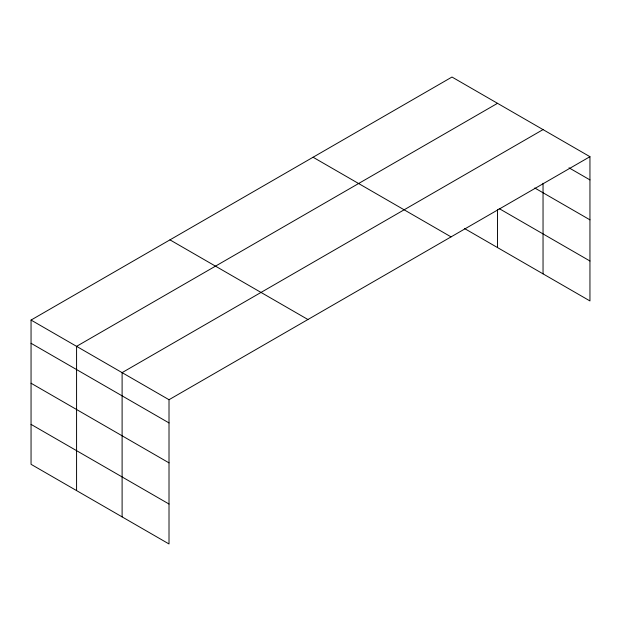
<?xml version="1.0" encoding="UTF-8"?>
<svg xmlns="http://www.w3.org/2000/svg" width="621" height="621" viewBox="0 0 621 621"><rect width="100%" height="100%" fill="white"/><g stroke="black" fill="none" stroke-linecap="round" stroke-linejoin="round"><path stroke-width="0.93" d="M543.041 183.257L543.041 273.853M464.407 228.458L589.95 300.937L589.95 156.686L451.987 77.035L31.05 320.063L31.05 464.314L169.013 543.965L169.013 399.714L31.05 320.063M497.514 103.319L76.577 346.347L76.577 490.598M543.041 129.603L122.104 372.631L122.104 516.882M169.013 399.714L589.95 156.686M569.007 167.817L589.95 179.904M534.766 187.984L589.95 219.842M499.175 208.586L589.95 260.999M313.077 157.237L451.04 236.88M169.96 239.861L307.923 319.512M31.05 343.281L169.013 422.932M31.05 383.227L169.013 462.87M31.05 424.376L169.013 504.027M497.514 209.533L497.514 247.569"/></g></svg>
